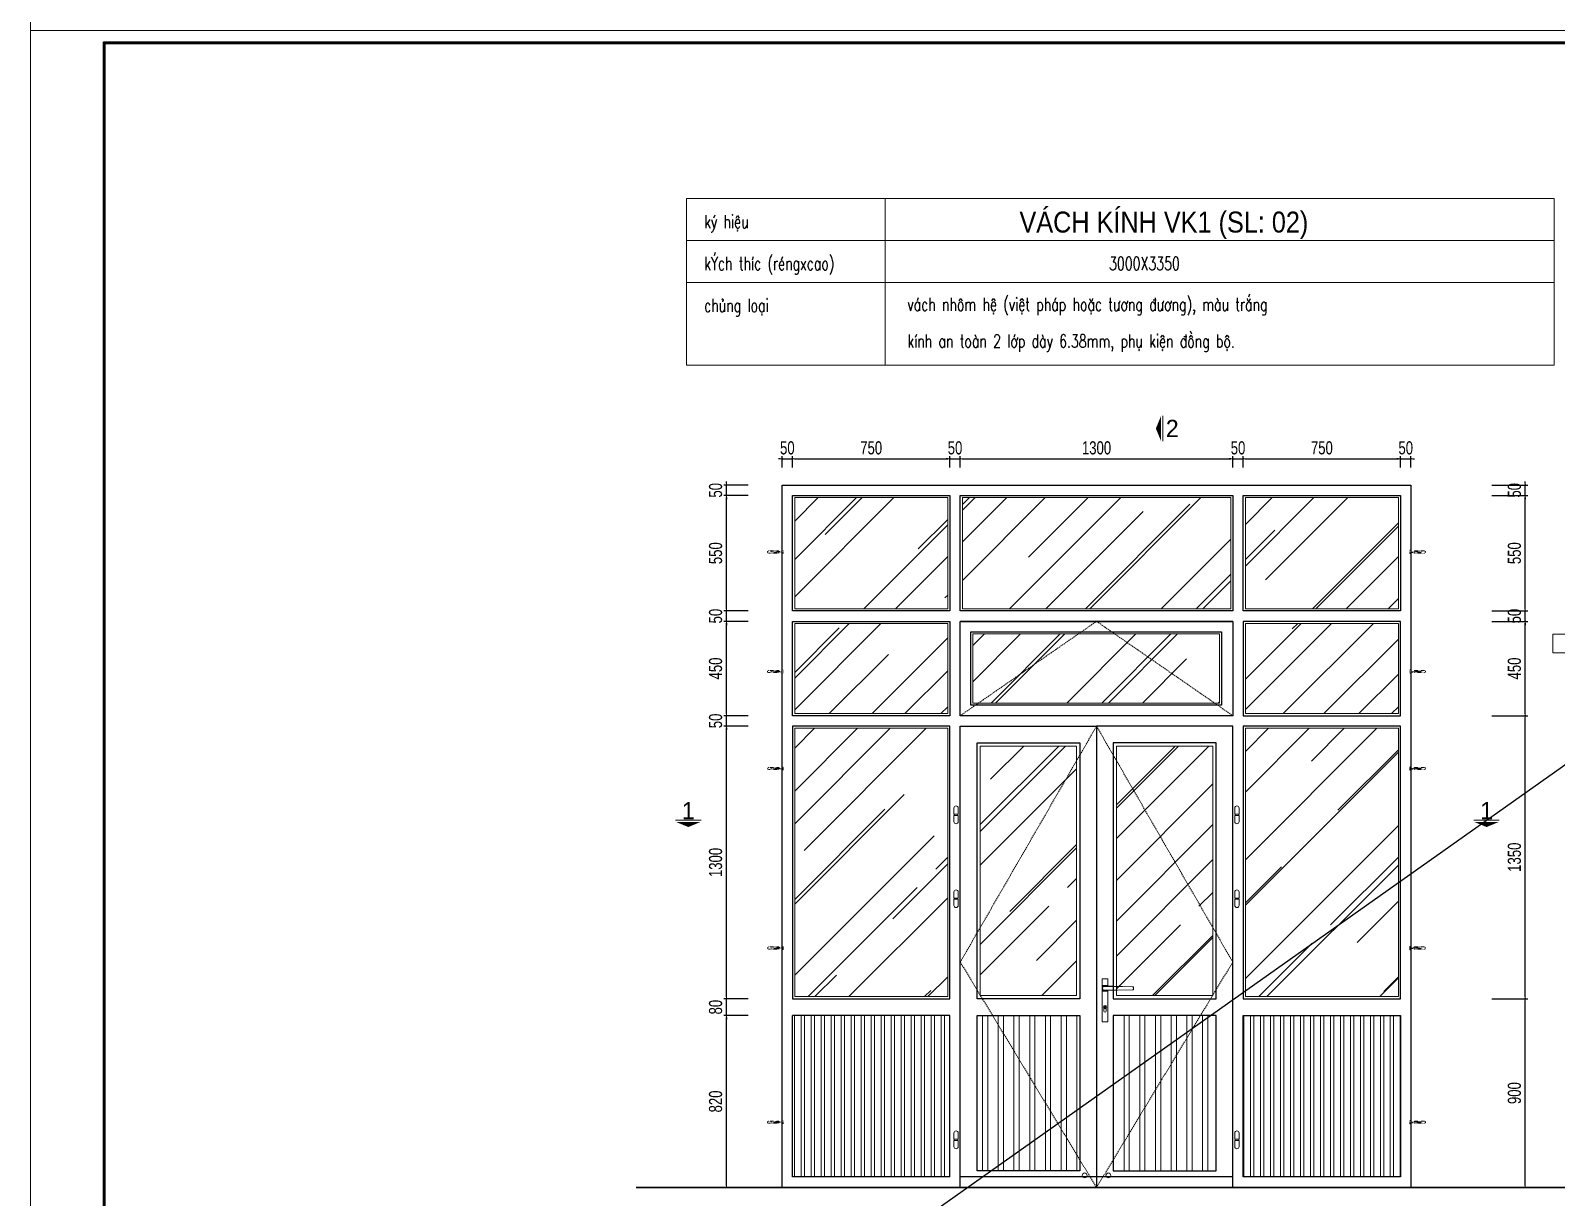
# Model space of a CAD drawing. Header units: millimetres. Extents: x -519517 to -431282, y -372679 to 113618.
# Drawn here: x -490082 to -482802, y -369567 to -364002 of the extents above; entities that cross this region are included whole.
import ezdxf
from ezdxf.enums import TextEntityAlignment as Align

# ---------------------------------------------------------------- set-up
doc = ezdxf.new("R2010")
doc.units = ezdxf.units.MM
doc.header["$LTSCALE"] = 5
doc.linetypes.add('CENTER2', pattern=[28.575, 19.05, -3.175, 3.175, -3.175])
doc.linetypes.add('HIDDEN', pattern=[0.375, 0.25, -0.125])
doc.layers.get('0').update_dxf_attribs({"linetype": 'CENTER2'})
for name, color, linetype, lineweight in [('cat2', 22, 'Continuous', 30), ('hatch1', 136, 'Continuous', 9), ('Khungten_LCDI', 7, 'Continuous', 25), ('LC Dim', 8, 'Continuous', 18), ('LC Hatch', 252, 'Continuous', 9), ('LC Khac', 4, 'Continuous', 9), ('LC Net thay', 7, 'Continuous', 25), ('LC Text1', 3, 'Continuous', 20), ('MANH', 35, 'HIDDEN', 5), ('thay1', 63, 'Continuous', 18), ('V TEXT', 7, 'Continuous', 18), ('v THAY', 9, 'Continuous', 13), ('v-KHUAT', 25, 'HIDDEN', 9), ('v-KICHTHUOC', 8, 'Continuous', 18), ('v-MANH', 147, 'Continuous', 5), ('v-TEXT', 7, 'Continuous', 18), ('v-VLIEU', 251, 'Continuous', 5), ('vatlieu', 251, 'Continuous', 5)]:
    doc.layers.add(name, color=color, linetype=linetype, lineweight=lineweight)
doc.layers.add('KCS_Plotter', color=11, linetype='Continuous', plot=False)
doc.layers.add('THAY', color=254, linetype='Continuous')
doc.styles.add('HOATBIF', font='hoatbif.shx', dxfattribs={"width": 0.75})
doc.styles.add('Khungten', font='VHAVAN.TTF', dxfattribs={"width": 0.9, "height": 5000})
doc.styles.add('LC 1', font='VHAVANB.TTF')
doc.styles.add('T1', font='Vnsimli.shx', dxfattribs={"width": 0.8})
doc.styles.add('T3', font='VHAVAN.TTF')
doc.styles.add('Title', font='VHBLACK.TTF')
doc.dimstyles.new('1-100(1-25)', dxfattribs={"dimscale": 25, "dimtxt": 2.5, "dimasz": 0.35, "dimexe": 0.5, "dimexo": 1, "dimgap": 0.8, "dimtad": 1, "dimdec": 0, "dimzin": 0, "dimdsep": 46, "dimtxsty": 'HOATBIF', "dimblk1": 'DOT', "dimblk2": 'DOT', "dimsah": 1, "dimcen": -1, "dimdle": 1, "dimclrd": 256, "dimclre": 256, "dimclrt": 4, "dimadec": 3, "dimazin": 2, "dimtfac": 0.333333, "dimtdec": 0, "dimtix": 1, "dimtmove": 2, "dimatfit": 3, "dimldrblk": 'DOT', "dimfxl": 1, "dimtvp": 0.833333, "dimtolj": 1, "dimtzin": 0, "dimarcsym": 0})

# ---------------------------------------------------------------- blocks, each defined once
blk = doc.blocks.new('lcdi fix')
at = {"layer": 'Defpoints', "lineweight": 0}
blk.add_lwpolyline([(-1200, -14850), (-1200, 14850), (40800, 14850), (40800, -14850)], close=True, dxfattribs=at)
at = {"layer": 'Khungten_LCDI', "color": 5, "lineweight": 60}
blk.add_lwpolyline([(0, -14650), (0, 14650), (40600, 14650), (40600, -14650)], close=True, dxfattribs=at)
at = {"color": 7, "style": 'Khungten', "width": 0.8}
for tag, p in [('REVISION', (39499, -10746)), ('NGAYHT', (39546, -11609))]:
    blk.add_attdef(tag, text='', height=200, dxfattribs=at).set_placement(p, align=Align.CENTER)
at = {"layer": 'LC Text1', "style": 'Title', "width": 3.882085}
for tag, p, p2 in [('TENBANVE1', (36913, -8886), (40339, -8886)), ('TENBANVE2', (36913, -9562), (40339, -9562))]:
    blk.add_attdef(tag, text='', height=250, dxfattribs=at).set_placement(p, p2, align=Align.FIT)
at = {"layer": 'LC Text1', "style": 'Title', "width": 0.7}
blk.add_attdef('SOBANVE', text='', height=250, dxfattribs=at).set_placement((39562, -13896), align=Align.CENTER)
blk = doc.blocks.new('3D-front')
at = {"layer": 'v-MANH', "ltscale": 0.2}
for points in [[(0, 10, -1), (23, 10), (23, -22.5), (0, -22.5)], [(0, -61, 1), (23, -61), (23, -28.5), (0, -28.5)]]:
    blk.add_lwpolyline(points, format="xyb", close=True, dxfattribs=at)
blk.add_lwpolyline([(1.5, -22.5), (21.5, -22.5), (21.5, -28.5), (1.5, -28.5)], close=True, dxfattribs=at)
blk = doc.blocks.new('HandleDoor1_out')
at = {"layer": 'vatlieu'}
for points in [[(-129, 97.5), (-134.5, 97.5), (-136.5, 95.5), (-136.5, 84.5), (-134.5, 82.5), (-129, 82.5)], [(11, 101), (-129.4, 97.5)], [(11, 79), (-129.4, 82.5)], [(-13.5, 79.7), (-13.5, -70), (13.5, -70), (13.5, 135), (-13.5, 135), (-13.5, 100.3)], [(-11.7, 79.7), (-8.5, 76.5), (8.5, 76.5), (13.5, 81.5), (13.5, 98.5), (8.5, 103.5), (-8.5, 103.5), (-11.7, 100.3)], [(13.5, 98.5), (8.5, 99), (5.4, 100.8)], [(13.5, 81.5), (8.5, 81), (5.4, 79.2)], [(0, -6.5), (0, 6.5)]]:
    blk.add_lwpolyline(points, dxfattribs=at)
for points in [[(-129.1, 82.5), (8.5, 81), (8.5, 81, 0.324859), (8.5, 99), (-129.1, 97.5)], [(-5, -6.9), (-5, -19.5, 1), (5, -19.5), (5, -6.9)]]:
    blk.add_lwpolyline(points, format="xyb", dxfattribs=at)
blk.add_lwpolyline([(-2, 4.5), (-2, -4.5, 0.414214), (0, -6.5), (0, -6.5, 0.414214), (2, -4.5), (2, 4.5, 0.414214), (0, 6.5), (0, 6.5, 0.414214)], format="xyb", close=True, dxfattribs=at)
blk.add_circle((0, 0), 8.5, dxfattribs=at)
blk = doc.blocks.new('cat11')
at = {"layer": 'LC Khac', "color": 1, "ltscale": 2}
blk.add_line((0, 0), (0, 485), dxfattribs=at)
blk.add_lwpolyline([(-134, 243, 0, 471, 0), (-37, 243, 275, 275, 0)], format="xyseb", dxfattribs=at)
at = {"ltscale": 2, "style": 'LC 1'}
blk.add_attdef('A', text='', height=330, dxfattribs=at).set_placement((179, 243), align=Align.MIDDLE_CENTER)
blk = doc.blocks.new('DOT')
at = {"color": 0, "linetype": 'ByBlock'}
blk.add_line((-0.5, 0), (-1, 0), dxfattribs=at)
at = {"color": 0, "linetype": 'ByBlock', "const_width": 0.5}
blk.add_lwpolyline([(-0.25, 0, 1), (0.25, 0, 1)], format="xyb", close=True, dxfattribs=at)
blk = doc.blocks.new('*D554')
at = {"layer": 'Defpoints', "color": 0, "ltscale": 0.2, "transparency": 16777216}
for p in [(-483135.7, -368619.3), (-482951.8, -368619.3), (-483135.7, -369519.3)]:
    blk.add_point(p, dxfattribs=at)
at = {"layer": 'LC Dim', "lineweight": -2, "ltscale": 0.2, "transparency": 16777216}
for p, q in [((-483110.7, -368619.3), (-482939.3, -368619.3)), ((-482951.8, -369510.5), (-482951.8, -368628)), ((-483110.7, -369519.3), (-482939.3, -369519.3))]:
    blk.add_line(p, q, dxfattribs=at)
at = {"layer": 'LC Dim', "lineweight": -2, "ltscale": 0.2, "transparency": 16777216, "xscale": 8.75, "yscale": 8.75, "zscale": 8.75}
for p, rotation in [((-482951.8, -368619.3), 90), ((-482951.8, -369519.3), 270)]:
    blk.add_blockref('DOT', p, dxfattribs=dict(at, rotation=rotation))
at = {"layer": 'LC Dim', "color": 4, "ltscale": 0.2, "transparency": 16777216, "insert": (-483003, -369069.3), "char_height": 62.5, "attachment_point": 5, "rotation": 90, "style": 'HOATBIF'}
blk.add_mtext('\\A1;900', dxfattribs=at)
blk = doc.blocks.new('_Dot')
at = {"color": 0, "linetype": 'ByBlock', "lineweight": -2}
blk.add_line((-0.5, 0), (-1, 0), dxfattribs=at)
at = {"color": 0, "linetype": 'ByBlock', "const_width": 0.5}
blk.add_lwpolyline([(-0.25, 0, 1), (0.25, 0, 1)], format="xyb", close=True, dxfattribs=at)
blk = doc.blocks.new('*D555')
at = {"layer": 'Defpoints', "color": 0, "transparency": 16777216}
for p in [(-483135.7, -367269.3), (-482951.8, -367269.3), (-483135.7, -368619.3)]:
    blk.add_point(p, dxfattribs=at)
at = {"layer": 'LC Dim', "lineweight": -2, "transparency": 16777216}
for p, q in [((-483110.7, -367269.3), (-482939.3, -367269.3)), ((-482951.8, -368610.5), (-482951.8, -367278)), ((-483110.7, -368619.3), (-482939.3, -368619.3))]:
    blk.add_line(p, q, dxfattribs=at)
at = {"layer": 'LC Dim', "lineweight": -2, "transparency": 16777216, "xscale": 8.75, "yscale": 8.75, "zscale": 8.75}
for p, rotation in [((-482951.8, -367269.3), 90), ((-482951.8, -368619.3), 270)]:
    blk.add_blockref('DOT', p, dxfattribs=dict(at, rotation=rotation))
at = {"layer": 'LC Dim', "color": 4, "transparency": 16777216, "insert": (-483003, -367944.3), "char_height": 62.5, "attachment_point": 5, "rotation": 90, "style": 'HOATBIF'}
blk.add_mtext('\\A1;1350', dxfattribs=at)
blk = doc.blocks.new('*D556')
at = {"layer": 'Defpoints', "color": 0, "transparency": 16777216}
for p in [(-483135.7, -366819.3), (-482951.8, -366819.3), (-483135.7, -367269.3)]:
    blk.add_point(p, dxfattribs=at)
at = {"layer": 'LC Dim', "lineweight": -2, "transparency": 16777216}
for p, q in [((-483110.7, -366819.3), (-482939.3, -366819.3)), ((-482951.8, -367260.5), (-482951.8, -366828)), ((-483110.7, -367269.3), (-482939.3, -367269.3))]:
    blk.add_line(p, q, dxfattribs=at)
at = {"layer": 'LC Dim', "lineweight": -2, "transparency": 16777216, "xscale": 8.75, "yscale": 8.75, "zscale": 8.75}
for p, rotation in [((-482951.8, -366819.3), 90), ((-482951.8, -367269.3), 270)]:
    blk.add_blockref('DOT', p, dxfattribs=dict(at, rotation=rotation))
at = {"layer": 'LC Dim', "color": 4, "transparency": 16777216, "insert": (-483003, -367044.3), "char_height": 62.5, "attachment_point": 5, "rotation": 90, "style": 'HOATBIF'}
blk.add_mtext('\\A1;450', dxfattribs=at)
blk = doc.blocks.new('*D557')
at = {"layer": 'Defpoints', "color": 0, "transparency": 16777216}
for p in [(-483135.7, -366769.3), (-482951.8, -366769.3), (-483135.7, -366819.3)]:
    blk.add_point(p, dxfattribs=at)
at = {"layer": 'LC Dim', "lineweight": -2, "transparency": 16777216}
for p, q in [((-483110.7, -366769.3), (-482939.3, -366769.3)), ((-482951.8, -366760.5), (-482951.8, -366751.8)), ((-482951.8, -366819.3), (-482951.8, -366769.3)), ((-483110.7, -366819.3), (-482939.3, -366819.3)), ((-482951.8, -366828), (-482951.8, -366836.8))]:
    blk.add_line(p, q, dxfattribs=at)
at = {"layer": 'LC Dim', "lineweight": -2, "transparency": 16777216, "xscale": 8.75, "yscale": 8.75, "zscale": 8.75}
for p, rotation in [((-482951.8, -366769.3), 270), ((-482951.8, -366819.3), 90)]:
    blk.add_blockref('DOT', p, dxfattribs=dict(at, rotation=rotation))
at = {"layer": 'LC Dim', "color": 4, "transparency": 16777216, "insert": (-483003, -366794.3), "char_height": 62.5, "attachment_point": 5, "rotation": 90, "style": 'HOATBIF'}
blk.add_mtext('\\A1;50', dxfattribs=at)
blk = doc.blocks.new('*D558')
at = {"layer": 'Defpoints', "color": 0, "transparency": 16777216}
for p in [(-483135.7, -366219.3), (-482951.8, -366219.3), (-483135.7, -366769.3)]:
    blk.add_point(p, dxfattribs=at)
at = {"layer": 'LC Dim', "lineweight": -2, "transparency": 16777216}
for p, q in [((-483110.7, -366219.3), (-482939.3, -366219.3)), ((-482951.8, -366760.5), (-482951.8, -366228)), ((-483110.7, -366769.3), (-482939.3, -366769.3))]:
    blk.add_line(p, q, dxfattribs=at)
at = {"layer": 'LC Dim', "lineweight": -2, "transparency": 16777216, "xscale": 8.75, "yscale": 8.75, "zscale": 8.75}
for p, rotation in [((-482951.8, -366219.3), 90), ((-482951.8, -366769.3), 270)]:
    blk.add_blockref('DOT', p, dxfattribs=dict(at, rotation=rotation))
at = {"layer": 'LC Dim', "color": 4, "transparency": 16777216, "insert": (-483003, -366494.3), "char_height": 62.5, "attachment_point": 5, "rotation": 90, "style": 'HOATBIF'}
blk.add_mtext('\\A1;550', dxfattribs=at)
blk = doc.blocks.new('*D559')
at = {"layer": 'Defpoints', "color": 0, "transparency": 16777216}
for p in [(-483135.7, -366169.3), (-483135.7, -366219.3), (-482951.8, -366169.3)]:
    blk.add_point(p, dxfattribs=at)
at = {"layer": 'LC Dim', "lineweight": -2, "transparency": 16777216}
for p, q in [((-482951.8, -366160.5), (-482951.8, -366151.8)), ((-483110.7, -366169.3), (-482939.3, -366169.3)), ((-483110.7, -366219.3), (-482939.3, -366219.3)), ((-482951.8, -366219.3), (-482951.8, -366169.3)), ((-482951.8, -366228), (-482951.8, -366236.8))]:
    blk.add_line(p, q, dxfattribs=at)
at = {"layer": 'LC Dim', "lineweight": -2, "transparency": 16777216, "xscale": 8.75, "yscale": 8.75, "zscale": 8.75}
for p, rotation in [((-482951.8, -366169.3), 270), ((-482951.8, -366219.3), 90)]:
    blk.add_blockref('DOT', p, dxfattribs=dict(at, rotation=rotation))
at = {"layer": 'LC Dim', "color": 4, "transparency": 16777216, "insert": (-483003, -366194.3), "char_height": 62.5, "attachment_point": 5, "rotation": 90, "style": 'HOATBIF'}
blk.add_mtext('\\A1;50', dxfattribs=at)
blk = doc.blocks.new('vit')
at = {"layer": 'v-KHUAT', "ltscale": 0.03}
for p, q in [((430.7, 114.4), (430.7, 65.4)), ((435.9, 104), (433.4, 50.6)), ((438.5, 50.6), (435.9, 104)), ((441.2, 65.4), (441.2, 114.4)), ((427.9, 50.5), (427.9, 45.8)), ((444, 50.5), (427.9, 50.5)), ((427.9, 45.8), (444, 45.8)), ((430.7, 65.4), (441.2, 65.4)), ((444, 45.8), (444, 50.5))]:
    blk.add_line(p, q, dxfattribs=at)
at = {"layer": 'v-KHUAT', "ltscale": 0.03, "extrusion": (0, 0, -1)}
blk.add_ellipse((435.9, 114.4), major_axis=(-3.73, 3.73), ratio=1, start_param=5.497787, end_param=8.63938, dxfattribs=at)
blk = doc.blocks.new('*D564')
at = {"layer": 'Defpoints', "color": 0, "ltscale": 0.2, "transparency": 16777216}
for p in [(-486762.3, -368699.3), (-486632.8, -368699.3), (-486632.8, -369519.3)]:
    blk.add_point(p, dxfattribs=at)
at = {"layer": 'LC Dim', "lineweight": -2, "ltscale": 0.2, "transparency": 16777216}
for p, q in [((-486657.8, -368699.3), (-486774.8, -368699.3)), ((-486762.3, -369510.5), (-486762.3, -368708)), ((-486657.8, -369519.3), (-486774.8, -369519.3))]:
    blk.add_line(p, q, dxfattribs=at)
at = {"layer": 'LC Dim', "lineweight": -2, "ltscale": 0.2, "transparency": 16777216, "xscale": 8.75, "yscale": 8.75, "zscale": 8.75}
for p, rotation in [((-486762.3, -368699.3), 90), ((-486762.3, -369519.3), 270)]:
    blk.add_blockref('DOT', p, dxfattribs=dict(at, rotation=rotation))
at = {"layer": 'LC Dim', "color": 4, "ltscale": 0.2, "transparency": 16777216, "insert": (-486813.6, -369109.3), "char_height": 62.5, "attachment_point": 5, "rotation": 90, "style": 'HOATBIF'}
blk.add_mtext('\\A1;820', dxfattribs=at)
blk = doc.blocks.new('*D565')
at = {"layer": 'Defpoints', "color": 0, "transparency": 16777216}
for p in [(-486762.3, -368619.3), (-486632.8, -368619.3), (-486632.8, -368699.3)]:
    blk.add_point(p, dxfattribs=at)
at = {"layer": 'LC Dim', "lineweight": -2, "transparency": 16777216}
for p, q in [((-486657.8, -368619.3), (-486774.8, -368619.3)), ((-486762.3, -368610.5), (-486762.3, -368601.8)), ((-486762.3, -368699.3), (-486762.3, -368619.3)), ((-486657.8, -368699.3), (-486774.8, -368699.3)), ((-486762.3, -368708), (-486762.3, -368716.8))]:
    blk.add_line(p, q, dxfattribs=at)
at = {"layer": 'LC Dim', "lineweight": -2, "transparency": 16777216, "xscale": 8.75, "yscale": 8.75, "zscale": 8.75}
for p, rotation in [((-486762.3, -368619.3), 270), ((-486762.3, -368699.3), 90)]:
    blk.add_blockref('DOT', p, dxfattribs=dict(at, rotation=rotation))
at = {"layer": 'LC Dim', "color": 4, "transparency": 16777216, "insert": (-486813.6, -368659.3), "char_height": 62.5, "attachment_point": 5, "rotation": 90, "style": 'HOATBIF'}
blk.add_mtext('\\A1;80', dxfattribs=at)
blk = doc.blocks.new('*D566')
at = {"layer": 'Defpoints', "color": 0, "transparency": 16777216}
for p in [(-486762.3, -367319.3), (-486632.8, -367319.3), (-486632.8, -368619.3)]:
    blk.add_point(p, dxfattribs=at)
at = {"layer": 'LC Dim', "lineweight": -2, "transparency": 16777216}
for p, q in [((-486657.8, -367319.3), (-486774.8, -367319.3)), ((-486762.3, -368610.5), (-486762.3, -367328)), ((-486657.8, -368619.3), (-486774.8, -368619.3))]:
    blk.add_line(p, q, dxfattribs=at)
at = {"layer": 'LC Dim', "lineweight": -2, "transparency": 16777216, "xscale": 8.75, "yscale": 8.75, "zscale": 8.75}
for p, rotation in [((-486762.3, -367319.3), 90), ((-486762.3, -368619.3), 270)]:
    blk.add_blockref('DOT', p, dxfattribs=dict(at, rotation=rotation))
at = {"layer": 'LC Dim', "color": 4, "transparency": 16777216, "insert": (-486813.6, -367969.3), "char_height": 62.5, "attachment_point": 5, "rotation": 90, "style": 'HOATBIF'}
blk.add_mtext('\\A1;1300', dxfattribs=at)
blk = doc.blocks.new('*D567')
at = {"layer": 'Defpoints', "color": 0, "transparency": 16777216}
for p in [(-486762.3, -367269.3), (-486632.8, -367269.3), (-486632.8, -367319.3)]:
    blk.add_point(p, dxfattribs=at)
at = {"layer": 'LC Dim', "lineweight": -2, "transparency": 16777216}
for p, q in [((-486657.8, -367269.3), (-486774.8, -367269.3)), ((-486762.3, -367260.5), (-486762.3, -367251.8)), ((-486762.3, -367319.3), (-486762.3, -367269.3)), ((-486657.8, -367319.3), (-486774.8, -367319.3)), ((-486762.3, -367328), (-486762.3, -367336.8))]:
    blk.add_line(p, q, dxfattribs=at)
at = {"layer": 'LC Dim', "lineweight": -2, "transparency": 16777216, "xscale": 8.75, "yscale": 8.75, "zscale": 8.75}
for p, rotation in [((-486762.3, -367269.3), 270), ((-486762.3, -367319.3), 90)]:
    blk.add_blockref('DOT', p, dxfattribs=dict(at, rotation=rotation))
at = {"layer": 'LC Dim', "color": 4, "transparency": 16777216, "insert": (-486813.6, -367294.3), "char_height": 62.5, "attachment_point": 5, "rotation": 90, "style": 'HOATBIF'}
blk.add_mtext('\\A1;50', dxfattribs=at)
blk = doc.blocks.new('*D568')
at = {"layer": 'Defpoints', "color": 0, "transparency": 16777216}
for p in [(-486762.3, -366819.3), (-486632.8, -366819.3), (-486632.8, -367269.3)]:
    blk.add_point(p, dxfattribs=at)
at = {"layer": 'LC Dim', "lineweight": -2, "transparency": 16777216}
for p, q in [((-486657.8, -366819.3), (-486774.8, -366819.3)), ((-486762.3, -367260.5), (-486762.3, -366828)), ((-486657.8, -367269.3), (-486774.8, -367269.3))]:
    blk.add_line(p, q, dxfattribs=at)
at = {"layer": 'LC Dim', "lineweight": -2, "transparency": 16777216, "xscale": 8.75, "yscale": 8.75, "zscale": 8.75}
for p, rotation in [((-486762.3, -366819.3), 90), ((-486762.3, -367269.3), 270)]:
    blk.add_blockref('DOT', p, dxfattribs=dict(at, rotation=rotation))
at = {"layer": 'LC Dim', "color": 4, "transparency": 16777216, "insert": (-486813.6, -367044.3), "char_height": 62.5, "attachment_point": 5, "rotation": 90, "style": 'HOATBIF'}
blk.add_mtext('\\A1;450', dxfattribs=at)
blk = doc.blocks.new('*D569')
at = {"layer": 'Defpoints', "color": 0, "transparency": 16777216}
for p in [(-486762.3, -366769.3), (-486632.8, -366769.3), (-486632.8, -366819.3)]:
    blk.add_point(p, dxfattribs=at)
at = {"layer": 'LC Dim', "lineweight": -2, "transparency": 16777216}
for p, q in [((-486657.8, -366769.3), (-486774.8, -366769.3)), ((-486762.3, -366760.5), (-486762.3, -366751.8)), ((-486762.3, -366819.3), (-486762.3, -366769.3)), ((-486657.8, -366819.3), (-486774.8, -366819.3)), ((-486762.3, -366828), (-486762.3, -366836.8))]:
    blk.add_line(p, q, dxfattribs=at)
at = {"layer": 'LC Dim', "lineweight": -2, "transparency": 16777216, "xscale": 8.75, "yscale": 8.75, "zscale": 8.75}
for p, rotation in [((-486762.3, -366769.3), 270), ((-486762.3, -366819.3), 90)]:
    blk.add_blockref('DOT', p, dxfattribs=dict(at, rotation=rotation))
at = {"layer": 'LC Dim', "color": 4, "transparency": 16777216, "insert": (-486813.6, -366794.3), "char_height": 62.5, "attachment_point": 5, "rotation": 90, "style": 'HOATBIF'}
blk.add_mtext('\\A1;50', dxfattribs=at)
blk = doc.blocks.new('*D570')
at = {"layer": 'Defpoints', "color": 0, "transparency": 16777216}
for p in [(-486762.3, -366219.3), (-486632.8, -366219.3), (-486632.8, -366769.3)]:
    blk.add_point(p, dxfattribs=at)
at = {"layer": 'LC Dim', "lineweight": -2, "transparency": 16777216}
for p, q in [((-486657.8, -366219.3), (-486774.8, -366219.3)), ((-486762.3, -366760.5), (-486762.3, -366228)), ((-486657.8, -366769.3), (-486774.8, -366769.3))]:
    blk.add_line(p, q, dxfattribs=at)
at = {"layer": 'LC Dim', "lineweight": -2, "transparency": 16777216, "xscale": 8.75, "yscale": 8.75, "zscale": 8.75}
for p, rotation in [((-486762.3, -366219.3), 90), ((-486762.3, -366769.3), 270)]:
    blk.add_blockref('DOT', p, dxfattribs=dict(at, rotation=rotation))
at = {"layer": 'LC Dim', "color": 4, "transparency": 16777216, "insert": (-486813.6, -366494.3), "char_height": 62.5, "attachment_point": 5, "rotation": 90, "style": 'HOATBIF'}
blk.add_mtext('\\A1;550', dxfattribs=at)
blk = doc.blocks.new('*D571')
at = {"layer": 'Defpoints', "color": 0, "transparency": 16777216}
for p in [(-486762.3, -366169.3), (-486632.8, -366169.3), (-486632.8, -366219.3)]:
    blk.add_point(p, dxfattribs=at)
at = {"layer": 'LC Dim', "lineweight": -2, "transparency": 16777216}
for p, q in [((-486762.3, -366160.5), (-486762.3, -366151.8)), ((-486657.8, -366169.3), (-486774.8, -366169.3)), ((-486657.8, -366219.3), (-486774.8, -366219.3)), ((-486762.3, -366219.3), (-486762.3, -366169.3)), ((-486762.3, -366228), (-486762.3, -366236.8))]:
    blk.add_line(p, q, dxfattribs=at)
at = {"layer": 'LC Dim', "lineweight": -2, "transparency": 16777216, "xscale": 8.75, "yscale": 8.75, "zscale": 8.75}
for p, rotation in [((-486762.3, -366169.3), 270), ((-486762.3, -366219.3), 90)]:
    blk.add_blockref('DOT', p, dxfattribs=dict(at, rotation=rotation))
at = {"layer": 'LC Dim', "color": 4, "transparency": 16777216, "insert": (-486813.6, -366194.3), "char_height": 62.5, "attachment_point": 5, "rotation": 90, "style": 'HOATBIF'}
blk.add_mtext('\\A1;50', dxfattribs=at)
blk = doc.blocks.new('*D572')
at = {"layer": 'Defpoints', "color": 0, "transparency": 16777216}
for p in [(-486446.5, -366043.6), (-486496.5, -366109.9), (-486446.5, -366109.9)]:
    blk.add_point(p, dxfattribs=at)
at = {"layer": 'LC Dim', "lineweight": -2, "transparency": 16777216}
for p, q in [((-486505.3, -366043.6), (-486514, -366043.6)), ((-486496.5, -366084.9), (-486496.5, -366031.1)), ((-486496.5, -366043.6), (-486446.5, -366043.6)), ((-486446.5, -366084.9), (-486446.5, -366031.1)), ((-486437.8, -366043.6), (-486429, -366043.6))]:
    blk.add_line(p, q, dxfattribs=at)
at = {"layer": 'LC Dim', "lineweight": -2, "transparency": 16777216, "xscale": 8.75, "yscale": 8.75, "zscale": 8.75}
blk.add_blockref('DOT', (-486496.5, -366043.6), dxfattribs=at)
at = {"layer": 'LC Dim', "lineweight": -2, "transparency": 16777216, "xscale": 8.75, "yscale": 8.75, "zscale": 8.75, "rotation": 180}
blk.add_blockref('DOT', (-486446.5, -366043.6), dxfattribs=at)
at = {"layer": 'LC Dim', "color": 4, "transparency": 16777216, "insert": (-486471.5, -365992.3), "char_height": 62.5, "attachment_point": 5, "style": 'HOATBIF'}
blk.add_mtext('\\A1;50', dxfattribs=at)
blk = doc.blocks.new('*D573')
at = {"layer": 'Defpoints', "color": 0, "transparency": 16777216}
for p in [(-485696.5, -366043.6), (-486446.5, -366109.9), (-485696.5, -366109.9)]:
    blk.add_point(p, dxfattribs=at)
at = {"layer": 'LC Dim', "lineweight": -2, "transparency": 16777216}
for p, q in [((-486446.5, -366084.9), (-486446.5, -366031.1)), ((-486437.8, -366043.6), (-485705.3, -366043.6)), ((-485696.5, -366084.9), (-485696.5, -366031.1))]:
    blk.add_line(p, q, dxfattribs=at)
at = {"layer": 'LC Dim', "lineweight": -2, "transparency": 16777216, "xscale": 8.75, "yscale": 8.75, "zscale": 8.75, "rotation": 180}
blk.add_blockref('DOT', (-486446.5, -366043.6), dxfattribs=at)
at = {"layer": 'LC Dim', "lineweight": -2, "transparency": 16777216, "xscale": 8.75, "yscale": 8.75, "zscale": 8.75}
blk.add_blockref('DOT', (-485696.5, -366043.6), dxfattribs=at)
at = {"layer": 'LC Dim', "color": 4, "transparency": 16777216, "insert": (-486071.5, -365992.3), "char_height": 62.5, "attachment_point": 5, "style": 'HOATBIF'}
blk.add_mtext('\\A1;750', dxfattribs=at)
blk = doc.blocks.new('*D574')
at = {"layer": 'Defpoints', "color": 0, "transparency": 16777216}
for p in [(-485646.5, -366043.6), (-485696.5, -366109.9), (-485646.5, -366109.9)]:
    blk.add_point(p, dxfattribs=at)
at = {"layer": 'LC Dim', "lineweight": -2, "transparency": 16777216}
for p, q in [((-485705.3, -366043.6), (-485714, -366043.6)), ((-485696.5, -366084.9), (-485696.5, -366031.1)), ((-485696.5, -366043.6), (-485646.5, -366043.6)), ((-485646.5, -366084.9), (-485646.5, -366031.1)), ((-485637.8, -366043.6), (-485629, -366043.6))]:
    blk.add_line(p, q, dxfattribs=at)
at = {"layer": 'LC Dim', "lineweight": -2, "transparency": 16777216, "xscale": 8.75, "yscale": 8.75, "zscale": 8.75}
blk.add_blockref('DOT', (-485696.5, -366043.6), dxfattribs=at)
at = {"layer": 'LC Dim', "lineweight": -2, "transparency": 16777216, "xscale": 8.75, "yscale": 8.75, "zscale": 8.75, "rotation": 180}
blk.add_blockref('DOT', (-485646.5, -366043.6), dxfattribs=at)
at = {"layer": 'LC Dim', "color": 4, "transparency": 16777216, "insert": (-485671.5, -365992.3), "char_height": 62.5, "attachment_point": 5, "style": 'HOATBIF'}
blk.add_mtext('\\A1;50', dxfattribs=at)
blk = doc.blocks.new('*D575')
at = {"layer": 'Defpoints', "color": 0, "transparency": 16777216}
for p in [(-484346.5, -366043.6), (-485646.5, -366109.9), (-484346.5, -366109.9)]:
    blk.add_point(p, dxfattribs=at)
at = {"layer": 'LC Dim', "lineweight": -2, "transparency": 16777216}
for p, q in [((-485646.5, -366084.9), (-485646.5, -366031.1)), ((-485637.8, -366043.6), (-484355.3, -366043.6)), ((-484346.5, -366084.9), (-484346.5, -366031.1))]:
    blk.add_line(p, q, dxfattribs=at)
at = {"layer": 'LC Dim', "lineweight": -2, "transparency": 16777216, "xscale": 8.75, "yscale": 8.75, "zscale": 8.75, "rotation": 180}
blk.add_blockref('DOT', (-485646.5, -366043.6), dxfattribs=at)
at = {"layer": 'LC Dim', "lineweight": -2, "transparency": 16777216, "xscale": 8.75, "yscale": 8.75, "zscale": 8.75}
blk.add_blockref('DOT', (-484346.5, -366043.6), dxfattribs=at)
at = {"layer": 'LC Dim', "color": 4, "transparency": 16777216, "insert": (-484996.5, -365992.3), "char_height": 62.5, "attachment_point": 5, "style": 'HOATBIF'}
blk.add_mtext('\\A1;1300', dxfattribs=at)
blk = doc.blocks.new('*D576')
at = {"layer": 'Defpoints', "color": 0, "transparency": 16777216}
for p in [(-484296.5, -366043.6), (-484346.5, -366109.9), (-484296.5, -366109.9)]:
    blk.add_point(p, dxfattribs=at)
at = {"layer": 'LC Dim', "lineweight": -2, "transparency": 16777216}
for p, q in [((-484355.3, -366043.6), (-484364, -366043.6)), ((-484346.5, -366084.9), (-484346.5, -366031.1)), ((-484346.5, -366043.6), (-484296.5, -366043.6)), ((-484296.5, -366084.9), (-484296.5, -366031.1)), ((-484287.8, -366043.6), (-484279, -366043.6))]:
    blk.add_line(p, q, dxfattribs=at)
at = {"layer": 'LC Dim', "lineweight": -2, "transparency": 16777216, "xscale": 8.75, "yscale": 8.75, "zscale": 8.75}
blk.add_blockref('DOT', (-484346.5, -366043.6), dxfattribs=at)
at = {"layer": 'LC Dim', "lineweight": -2, "transparency": 16777216, "xscale": 8.75, "yscale": 8.75, "zscale": 8.75, "rotation": 180}
blk.add_blockref('DOT', (-484296.5, -366043.6), dxfattribs=at)
at = {"layer": 'LC Dim', "color": 4, "transparency": 16777216, "insert": (-484321.5, -365992.3), "char_height": 62.5, "attachment_point": 5, "style": 'HOATBIF'}
blk.add_mtext('\\A1;50', dxfattribs=at)
blk = doc.blocks.new('*D577')
at = {"layer": 'Defpoints', "color": 0, "transparency": 16777216}
for p in [(-483546.5, -366043.6), (-484296.5, -366109.9), (-483546.5, -366109.9)]:
    blk.add_point(p, dxfattribs=at)
at = {"layer": 'LC Dim', "lineweight": -2, "transparency": 16777216}
for p, q in [((-484296.5, -366084.9), (-484296.5, -366031.1)), ((-484287.8, -366043.6), (-483555.3, -366043.6)), ((-483546.5, -366084.9), (-483546.5, -366031.1))]:
    blk.add_line(p, q, dxfattribs=at)
at = {"layer": 'LC Dim', "lineweight": -2, "transparency": 16777216, "xscale": 8.75, "yscale": 8.75, "zscale": 8.75, "rotation": 180}
blk.add_blockref('DOT', (-484296.5, -366043.6), dxfattribs=at)
at = {"layer": 'LC Dim', "lineweight": -2, "transparency": 16777216, "xscale": 8.75, "yscale": 8.75, "zscale": 8.75}
blk.add_blockref('DOT', (-483546.5, -366043.6), dxfattribs=at)
at = {"layer": 'LC Dim', "color": 4, "transparency": 16777216, "insert": (-483921.5, -365992.3), "char_height": 62.5, "attachment_point": 5, "style": 'HOATBIF'}
blk.add_mtext('\\A1;750', dxfattribs=at)
blk = doc.blocks.new('*D578')
at = {"layer": 'Defpoints', "color": 0, "transparency": 16777216}
for p in [(-483496.5, -366043.6), (-483546.5, -366109.9), (-483496.5, -366109.9)]:
    blk.add_point(p, dxfattribs=at)
at = {"layer": 'LC Dim', "lineweight": -2, "transparency": 16777216}
for p, q in [((-483555.3, -366043.6), (-483564, -366043.6)), ((-483546.5, -366084.9), (-483546.5, -366031.1)), ((-483546.5, -366043.6), (-483496.5, -366043.6)), ((-483496.5, -366084.9), (-483496.5, -366031.1)), ((-483487.8, -366043.6), (-483479, -366043.6))]:
    blk.add_line(p, q, dxfattribs=at)
at = {"layer": 'LC Dim', "lineweight": -2, "transparency": 16777216, "xscale": 8.75, "yscale": 8.75, "zscale": 8.75}
blk.add_blockref('DOT', (-483546.5, -366043.6), dxfattribs=at)
at = {"layer": 'LC Dim', "lineweight": -2, "transparency": 16777216, "xscale": 8.75, "yscale": 8.75, "zscale": 8.75, "rotation": 180}
blk.add_blockref('DOT', (-483496.5, -366043.6), dxfattribs=at)
at = {"layer": 'LC Dim', "color": 4, "transparency": 16777216, "insert": (-483521.5, -365992.3), "char_height": 62.5, "attachment_point": 5, "style": 'HOATBIF'}
blk.add_mtext('\\A1;50', dxfattribs=at)

msp = doc.modelspace()

# ---------------------------------------------------------------- hatches: boundary and pattern name
at = {"layer": 'LC Hatch'}
h = msp.add_hatch(dxfattribs=at)
h.set_pattern_fill('AR-RROOF', color=256, scale=15, angle=45)
h.set_pattern_definition([(45, (-144790.8, -408541.83), (323.2892, 862.1046), [5715, -762, 1905, -381]), (45, (-144567.2, -408048.8), (-627.7199, 88.9045), [1143, -125.73, 2286, -285.75]), (45, (-144885.1, -408178.13), (1220.4168, 1581.4231), [3048, -533.4, 1524, -381])])
h.paths.add_polyline_path([(-485706.5, -367329.3), (-486436.5, -367329.3), (-486436.5, -368609.3), (-485706.5, -368609.3)])
h.paths.add_polyline_path([(-485706.5, -367259.3), (-485706.5, -366829.3), (-486436.5, -366829.3), (-486436.5, -367259.3)])
h.paths.add_polyline_path([(-485706.5, -366759.3), (-485706.5, -366229.3), (-486436.5, -366229.3), (-486436.5, -366759.3)])
h.paths.add_polyline_path([(-484356.5, -366759.3), (-484356.5, -366229.3), (-485636.5, -366229.3), (-485636.5, -366759.3)])
h.paths.add_polyline_path([(-483556.5, -366759.3), (-483556.5, -366229.3), (-484286.5, -366229.3), (-484286.5, -366759.3)])
h.paths.add_polyline_path([(-484286.5, -366829.3), (-484286.5, -367259.3), (-483556.5, -367259.3), (-483556.5, -366829.3)])
h.paths.add_polyline_path([(-485586.5, -366879.3), (-485586.5, -367209.3), (-484410.5, -367209.3), (-484410.5, -366879.3)])
h.paths.add_polyline_path([(-485551.5, -368604.3), (-485091.5, -368604.3), (-485091.5, -367414.3), (-485551.5, -367414.3)])
h.paths.add_polyline_path([(-484901.5, -368604.3), (-484441.5, -368604.3), (-484441.5, -367414.3), (-484901.5, -367414.3)])
h.paths.add_polyline_path([(-484286.5, -368609.3), (-483556.5, -368609.3), (-483556.5, -367329.3), (-484286.5, -367329.3)])
at = {"layer": 'v-VLIEU'}
h = msp.add_hatch(dxfattribs=at)
h.set_pattern_fill('ANSI32', color=256, scale=5, angle=45, style=0)
h.set_pattern_definition([(90, (-144790.8, -408541.83), (-47.625, 0), []), (90, (-144774.924, -408525.956), (-47.625, 0), [])])
h.paths.add_polyline_path([(-486446.5, -368699.3), (-486446.5, -369469.3), (-485696.5, -369469.3), (-485696.5, -368699.3)])
h.paths.add_polyline_path([(-484296.5, -369469.3), (-483546.5, -369469.3), (-483546.5, -368699.3), (-484296.5, -368699.3)])
h = msp.add_hatch(dxfattribs=at)
h.set_pattern_fill('ANSI32', color=256, scale=200, angle=45, style=0)
h.set_pattern_definition([(90, (-2347340.41, -759630.445), (-75, 0), []), (90, (-2347315.41, -759605.445), (-75, 0), [])])
h.paths.add_polyline_path([(-485566.5, -368699.3), (-485076.5, -368699.3), (-485076.5, -369439.3), (-485566.5, -369439.3)])
h.paths.add_polyline_path([(-484426.5, -368699.3), (-484916.5, -368699.3), (-484916.5, -369439.3), (-484426.5, -369439.3)])

# ---------------------------------------------------------------- linework, layer by layer
at = {"layer": 'cat2'}
msp.add_line((-487192, -369519.3), (-481613.8, -369519.3), dxfattribs=at)
at = {"layer": 'hatch1', "linetype": 'HIDDEN', "ltscale": 5}
for points in [[(-485646.5, -367269.3), (-484996.5, -366819.3), (-484346.5, -367269.3)], [(-484996.5, -367319.3), (-485646.5, -368444.3), (-484996.5, -369519.3), (-484346.5, -368444.3), (-484996.5, -367319.3)]]:
    msp.add_lwpolyline(points, dxfattribs=at)
at = {"layer": 'KCS_Plotter'}
msp.add_line((-490081.8, -372678.8), (-477810.9, -364001.6), dxfattribs=at)
at = {"layer": 'THAY'}
for p, q in [((-484346.5, -366769.3), (-485646.5, -366769.3)), ((-484346.5, -366819.3), (-485646.5, -366819.3)), ((-485646.5, -369519.3), (-485646.5, -367319.3)), ((-485646.5, -367319.3), (-484996.5, -367319.3)), ((-484996.5, -367319.3), (-484996.5, -369519.3)), ((-484346.5, -367319.3), (-484996.5, -367319.3)), ((-484346.5, -369519.3), (-484346.5, -367319.3)), ((-485566.5, -367399.3), (-485076.5, -367399.3)), ((-485566.5, -368619.3), (-485566.5, -367399.3)), ((-485076.5, -367399.3), (-485076.5, -368619.3)), ((-484426.5, -367399.3), (-484916.5, -367399.3)), ((-484916.5, -367399.3), (-484916.5, -368619.3)), ((-484426.5, -368619.3), (-484426.5, -367399.3)), ((-484426.5, -368369.3), (-484426.5, -367399.3)), ((-485076.5, -368619.3), (-485566.5, -368619.3)), ((-484916.5, -368619.3), (-484426.5, -368619.3)), ((-485696.5, -368699.3), (-486446.5, -368699.3)), ((-485696.5, -369469.3), (-485696.5, -368699.3)), ((-484296.5, -369469.3), (-484296.5, -368699.3)), ((-484296.5, -368699.3), (-483546.5, -368699.3))]:
    msp.add_line(p, q, dxfattribs=at)
for points in [[(-486496.5, -366169.3), (-483496.5, -366169.3), (-483496.5, -369519.3), (-486496.5, -369519.3)], [(-484346.5, -366219.3), (-484346.5, -366769.3), (-485646.5, -366769.3), (-485646.5, -366219.3)], [(-485696.5, -366819.3), (-485696.5, -367269.3), (-486446.5, -367269.3), (-486446.5, -366819.3)], [(-485646.5, -366819.3), (-484346.5, -366819.3), (-484346.5, -367269.3), (-485646.5, -367269.3)], [(-485596.5, -366869.3), (-484400.5, -366869.3), (-484400.5, -367219.3), (-485596.5, -367219.3)], [(-483546.5, -367269.3), (-483546.5, -366819.3), (-484296.5, -366819.3), (-484296.5, -367269.3)], [(-485696.5, -368619.3), (-485696.5, -367319.3), (-486446.5, -367319.3), (-486446.5, -368619.3)], [(-483546.5, -367319.3), (-484296.5, -367319.3), (-484296.5, -368619.3), (-483546.5, -368619.3)], [(-484426.5, -368699.3), (-484916.5, -368699.3), (-484916.5, -369439.3), (-484426.5, -369439.3)]]:
    msp.add_lwpolyline(points, close=True, dxfattribs=at)
for points in [[(-485696.5, -366769.3), (-486446.5, -366769.3), (-486446.5, -366219.3), (-485696.5, -366219.3), (-485696.5, -366769.3)], [(-484296.5, -366769.3), (-484296.5, -366219.3), (-483546.5, -366219.3), (-483546.5, -366769.3), (-484296.5, -366769.3)], [(-485696.5, -369469.3), (-486446.5, -369469.3), (-486446.5, -368699.3)], [(-485566.5, -368699.3), (-485076.5, -368699.3), (-485076.5, -369439.3), (-485566.5, -369439.3), (-485566.5, -368699.3)], [(-483546.5, -368699.3), (-483546.5, -369469.3), (-484296.5, -369469.3)], [(-484346.5, -369469.3), (-485646.5, -369469.3)]]:
    msp.add_lwpolyline(points, dxfattribs=at)
at = {"layer": 'v THAY'}
for p, q in [((-486004.3, -364803.1), (-486004.3, -365598.1)), ((-486952, -365003.1), (-482814.2, -365003.1)), ((-486952, -365203.1), (-482814.2, -365203.1))]:
    msp.add_line(p, q, dxfattribs=at)
msp.add_lwpolyline([(-482814.2, -365598.1), (-486952, -365598.1), (-486952, -364803.1), (-482814.2, -364803.1)], close=True, dxfattribs=at)
at = {"layer": 'v-MANH'}
for points in [[(-485706.5, -366759.3), (-486436.5, -366759.3), (-486436.5, -366229.3), (-485706.5, -366229.3)], [(-484356.5, -366229.3), (-484356.5, -366759.3), (-485636.5, -366759.3), (-485636.5, -366229.3)], [(-484286.5, -366759.3), (-484286.5, -366229.3), (-483556.5, -366229.3), (-483556.5, -366759.3)], [(-485706.5, -366829.3), (-485706.5, -367259.3), (-486436.5, -367259.3), (-486436.5, -366829.3)], [(-485586.5, -366879.3), (-484410.5, -366879.3), (-484410.5, -367209.3), (-485586.5, -367209.3)], [(-483556.5, -367259.3), (-483556.5, -366829.3), (-484286.5, -366829.3), (-484286.5, -367259.3)], [(-485706.5, -368609.3), (-485706.5, -367329.3), (-486436.5, -367329.3), (-486436.5, -368609.3)], [(-483556.5, -367329.3), (-484286.5, -367329.3), (-484286.5, -368609.3), (-483556.5, -368609.3)], [(-485091.5, -367414.3), (-485091.5, -368604.3), (-485551.5, -368604.3), (-485551.5, -367414.3)], [(-484441.5, -367414.3), (-484901.5, -367414.3), (-484901.5, -368604.3), (-484441.5, -368604.3)]]:
    msp.add_lwpolyline(points, close=True, dxfattribs=at)
at = {"layer": 'v-TEXT', "elevation": 0}
msp.add_lwpolyline([(-482819.6, -366881.2), (-482731, -366881.2), (-482731, -366969.8), (-482819.6, -366969.8)], close=True, dxfattribs=at)
at = {"layer": 'v-TEXT', "ltscale": 2}
for centre in [(-485053, -369461.7), (-484940, -369461.7)]:
    msp.add_circle(centre, 11.5, dxfattribs=at)

# ---------------------------------------------------------------- block references
at = {"layer": 'LC Net thay', "xscale": 0.2921631478655579, "yscale": 0.2921631478655579, "zscale": 0.2921631478655579}
for p in [(-489731.2, -359662.9), (-489731.2, -368340.2)]:
    msp.add_blockref('lcdi fix', p, dxfattribs=at)
at = {"layer": 'MANH', "xscale": -1}
msp.add_blockref('HandleDoor1_out', (-484956, -368659.3), dxfattribs=at)
at = {"layer": 'THAY', "yscale": 0.9013878188561648}
for p, xscale, zscale in [((-485676.9, -367719.3), 0.9013878188561648, 0.9013878188561648), ((-484316.1, -367719.3), -0.9013878188561648, 0.9013878188659973), ((-485676.9, -368119.3), 0.9013878188561648, 0.9013878188561648), ((-484316.1, -368119.3), -0.9013878188561648, 0.9013878188659973), ((-485676.9, -369269.3), 0.9013878188561648, 0.9013878188561648), ((-484316.1, -369269.3), -0.9013878188561648, 0.9013878188659973)]:
    msp.add_blockref('3D-front', p, dxfattribs=dict(at, xscale=xscale, zscale=zscale))
at = {"layer": 'thay1', "xscale": 0.25, "yscale": 0.25, "zscale": 0.25}
msp.add_blockref('cat11', (-484680, -365960.3), dxfattribs=at).add_auto_attribs({'A': '2'})
at = {"layer": 'thay1'}
ref = msp.add_blockref('cat11', (-486883.1, -367766.8), dxfattribs=dict(at, xscale=0.25, yscale=0.25, zscale=0.25, rotation=90))
ref.add_attrib('A', '1', dxfattribs={"layer": '0', "ltscale": 2, "height": 82.5, "style": 'LC 1'}).set_placement((-486943.8, -367722.2), align=Align.MIDDLE_CENTER)
ref = msp.add_blockref('cat11', (-483075.1, -367766.8), dxfattribs=dict(at, xscale=0.25, yscale=0.25, zscale=0.25, rotation=90))
ref.add_attrib('A', '1', dxfattribs={"layer": '0', "ltscale": 2, "height": 82.5, "style": 'LC 1'}).set_placement((-483135.8, -367722.2), align=Align.MIDDLE_CENTER)
at = {"layer": 'v-KICHTHUOC', "rotation": 90.00000000000001}
for p in [(-486446, -366924.3), (-486446, -367494.8), (-486446, -367957.3), (-486446, -368813.6), (-486446, -369644)]:
    msp.add_blockref('vit', p, dxfattribs=at)
at = {"layer": 'v-KICHTHUOC', "xscale": -1, "rotation": 270}
for p in [(-483547, -366924.3), (-483547, -367494.8), (-483547, -367957.3), (-483547, -368813.6), (-483547, -369644)]:
    msp.add_blockref('vit', p, dxfattribs=at)

# ---------------------------------------------------------------- texts
at = {"layer": 'V TEXT', "style": 'T3', "width": 0.9}
msp.add_text('v¸ch kÝnh vk1 (sl: 02)', height=100, dxfattribs=at).set_placement((-484675.2, -364965.1), align=Align.CENTER)
at = {"layer": 'v-TEXT', "style": 'T1', "width": 0.7}
for s, p in [('ký hiÖu', (-486868.1, -364943.9)), ('kÝch th\xadíc (réngxcao)', (-486868.1, -365143.9)), ('3000X3350', (-484936.6, -365143.9)), ('chñng lo¹i', (-486868.1, -365343.9)), ('v¸ch nh«m hÖ (viÖt ph¸p hoÆc t\xad¬ng ®\xad¬ng), mµu tr¾ng', (-485898.6, -365338.9)), ('kÝnh an toµn 2 líp dµy 6.38mm, phô kiÖn ®ång bé.', (-485898.6, -365513.8))]:
    msp.add_text(s, height=62.5, dxfattribs=at).set_placement(p)

# ---------------------------------------------------------------- dimensions: what is measured, and where the dimension line sits
at = {"layer": 'LC Dim'}
for base, p1, p2, picture, middle in [((-486446.5, -366043.6), (-486496.5, -366109.9), (-486446.5, -366109.9), '*D572', (-486471.5, -365992.3)), ((-485696.5, -366043.6), (-486446.5, -366109.9), (-485696.5, -366109.9), '*D573', (-486071.5, -365992.3)), ((-485646.5, -366043.6), (-485696.5, -366109.9), (-485646.5, -366109.9), '*D574', (-485671.5, -365992.3)), ((-484346.5, -366043.6), (-485646.5, -366109.9), (-484346.5, -366109.9), '*D575', (-484996.5, -365992.3)), ((-484296.5, -366043.6), (-484346.5, -366109.9), (-484296.5, -366109.9), '*D576', (-484321.5, -365992.3)), ((-483546.5, -366043.6), (-484296.5, -366109.9), (-483546.5, -366109.9), '*D577', (-483921.5, -365992.3)), ((-483496.5, -366043.6), (-483546.5, -366109.9), (-483496.5, -366109.9), '*D578', (-483521.5, -365992.3))]:
    dim = msp.add_linear_dim(base=base, p1=p1, p2=p2, dimstyle='1-100(1-25)', dxfattribs=at)
    dim.commit()
    dim.dimension.update_dxf_attribs({"geometry": picture, "text_midpoint": middle})
for base, p1, p2, picture, middle in [((-486762.3, -366169.3), (-486632.8, -366219.3), (-486632.8, -366169.3), '*D571', (-486813.6, -366194.3)), ((-482951.8, -366169.3), (-483135.7, -366219.3), (-483135.7, -366169.3), '*D559', (-483003, -366194.3)), ((-486762.3, -366219.3), (-486632.8, -366769.3), (-486632.8, -366219.3), '*D570', (-486813.6, -366494.3)), ((-482951.8, -366219.3), (-483135.7, -366769.3), (-483135.7, -366219.3), '*D558', (-483003, -366494.3)), ((-486762.3, -366769.3), (-486632.8, -366819.3), (-486632.8, -366769.3), '*D569', (-486813.6, -366794.3)), ((-482951.8, -366769.3), (-483135.7, -366819.3), (-483135.7, -366769.3), '*D557', (-483003, -366794.3)), ((-486762.3, -366819.3), (-486632.8, -367269.3), (-486632.8, -366819.3), '*D568', (-486813.6, -367044.3)), ((-482951.8, -366819.3), (-483135.7, -367269.3), (-483135.7, -366819.3), '*D556', (-483003, -367044.3)), ((-486762.3, -367269.3), (-486632.8, -367319.3), (-486632.8, -367269.3), '*D567', (-486813.6, -367294.3)), ((-486762.3, -367319.3), (-486632.8, -368619.3), (-486632.8, -367319.3), '*D566', (-486813.6, -367969.3)), ((-482951.8, -367269.3), (-483135.7, -368619.3), (-483135.7, -367269.3), '*D555', (-483003, -367944.3)), ((-486762.3, -368619.3), (-486632.8, -368699.3), (-486632.8, -368619.3), '*D565', (-486813.6, -368659.3))]:
    dim = msp.add_linear_dim(base=base, p1=p1, p2=p2, angle=90, dimstyle='1-100(1-25)', dxfattribs=at)
    dim.commit()
    dim.dimension.update_dxf_attribs({"geometry": picture, "text_midpoint": middle})
at = {"layer": 'LC Dim', "ltscale": 0.2}
for base, p1, p2, picture, middle in [((-482951.8, -368619.3), (-483135.7, -369519.3), (-483135.7, -368619.3), '*D554', (-483003, -369069.3)), ((-486762.3, -368699.3), (-486632.8, -369519.3), (-486632.8, -368699.3), '*D564', (-486813.6, -369109.3))]:
    dim = msp.add_linear_dim(base=base, p1=p1, p2=p2, angle=90, dimstyle='1-100(1-25)', dxfattribs=at)
    dim.commit()
    dim.dimension.update_dxf_attribs({"geometry": picture, "text_midpoint": middle})

doc.saveas('drawing.dxf')
